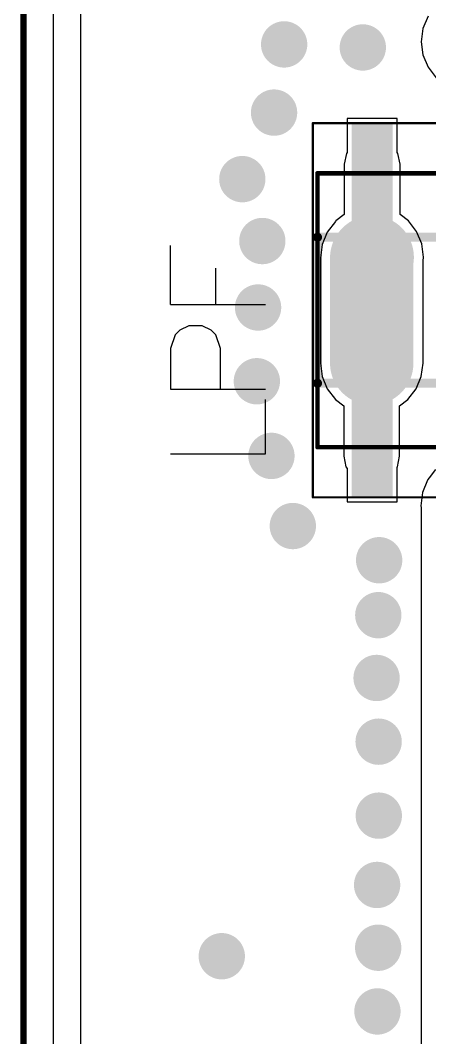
# Model space of a CAD drawing. Header units: millimetres. Extents: x 0 to 7.36, y -3.03 to 0.
# Drawn here: x -0.003 to 0.351, y -1.548 to -0.67 of the extents above; entities that cross this region are included whole.
import ezdxf

# ---------------------------------------------------------------- set-up
doc = ezdxf.new("R2010")
doc.units = ezdxf.units.MM
doc.header["$MEASUREMENT"] = 0
for name, color, linetype in [('BottomLayer', 5, 'Continuous'), ('KeepOutLayer', 6, 'Continuous'), ('Mechanical13', 56, 'Continuous'), ('Mechanical15', 56, 'Continuous'), ('MultiLayer', 9, 'Continuous'), ('TopLayer', 1, 'Continuous'), ('TopOverlay', 2, 'Continuous'), ('TopPaste', 8, 'Continuous'), ('TopSolder', 216, 'Continuous'), ('ViaHoleLayer', 16, 'Continuous')]:
    doc.layers.add(name, color=color, linetype=linetype)

# ---------------------------------------------------------------- blocks, each defined once
blk = doc.blocks.new('TECO_SMT_8_V_17')
at = {"layer": 'Mechanical13', "const_width": 0.003937}
for points in [[(0.1181103, 0.1968504), (-0.1181102, 0.1968504)], [(-0.1181102, -0.1968504), (-0.1181102, 0.1968504)], [(0.1181103, -0.1968504), (0.1181103, 0.1968504)], [(0.1181103, -0.1968504), (-0.1181102, -0.1968504)]]:
    blk.add_lwpolyline(points, dxfattribs=at)
at = {"layer": 'Mechanical13', "const_width": 0.0019685}
for points in [[(-0.1190944, 0.1968504, 1), (-0.117126, 0.1968504, 1)], [(-0.1190944, 0.1968504, 1), (-0.117126, 0.1968504, 1)], [(0.1171261, 0.1968504, 1), (0.1190945, 0.1968504, 1)], [(0.1171261, 0.1968504, 1), (0.1190945, 0.1968504, 1)], [(-0.1190944, -0.1968504, 1), (-0.117126, -0.1968504, 1)], [(-0.1190944, -0.1968504, 1), (-0.117126, -0.1968504, 1)], [(0.1171261, -0.1968504, 1), (0.1190945, -0.1968504, 1)], [(0.1171261, -0.1968504, 1), (0.1190945, -0.1968504, 1)]]:
    blk.add_lwpolyline(points, format="xyb", close=True, dxfattribs=at)
at = {"layer": 'Mechanical15'}
for points, const_width in [([(0.1614174, 0.2007874), (-0.1614173, 0.2007874)], 0.0019685), ([(-0.1614173, -0.2007874), (-0.1614173, 0.2007874)], 0.0019685), ([(0.1614174, -0.2007874), (0.1614174, 0.2007874)], 0.0019685), ([(0, -0.019685), (0, 0.019685)], 0.003937), ([(0.019685, 0), (-0.019685, 0)], 0.003937), ([(0.1614174, -0.2007874), (-0.1614173, -0.2007874)], 0.0019685)]:
    blk.add_lwpolyline(points, dxfattribs=dict(at, const_width=const_width))
for points, const_width in [([(-0.1619094, 0.2007874, 1), (-0.1609252, 0.2007874, 1)], 0.0009842), ([(-0.1619094, 0.2007874, 1), (-0.1609252, 0.2007874, 1)], 0.0009842), ([(0.1609253, 0.2007874, 1), (0.1619095, 0.2007874, 1)], 0.0009842), ([(0.1609253, 0.2007874, 1), (0.1619095, 0.2007874, 1)], 0.0009842), ([(-0.0009842, 0.019685, 1), (0.0009842, 0.019685, 1)], 0.0019685), ([(-0.0206692, 0, 1), (-0.0187008, 0, 1)], 0.0019685), ([(0.0187008, 0, 1), (0.0206692, 0, 1)], 0.0019685), ([(-0.0009842, -0.019685, 1), (0.0009842, -0.019685, 1)], 0.0019685), ([(-0.1619094, -0.2007874, 1), (-0.1609252, -0.2007874, 1)], 0.0009842), ([(-0.1619094, -0.2007874, 1), (-0.1609252, -0.2007874, 1)], 0.0009842), ([(0.1609253, -0.2007874, 1), (0.1619095, -0.2007874, 1)], 0.0009842), ([(0.1609253, -0.2007874, 1), (0.1619095, -0.2007874, 1)], 0.0009842)]:
    blk.add_lwpolyline(points, format="xyb", close=True, dxfattribs=dict(at, const_width=const_width))
at = {"layer": 'TopLayer'}
for points in [[(-0.0787401, 0.1633858), (-0.1574803, 0.1633858), (-0.0787401, 0.1358268), (-0.1574803, 0.1358268)], [(0.1574804, 0.1633858), (0.0787402, 0.1633858), (0.1574804, 0.1358268), (0.0787402, 0.1358268)], [(-0.0787401, 0.0374015), (-0.1574803, 0.0374015), (-0.0787401, 0.0098425), (-0.1574803, 0.0098425)], [(0.1574804, 0.0374015), (0.0787402, 0.0374015), (0.1574804, 0.0098425), (0.0787402, 0.0098425)], [(-0.0787401, -0.0492126), (-0.1574803, -0.0492126), (-0.0787401, -0.0767716), (-0.1574803, -0.0767716)], [(0.1574804, -0.0492126), (0.0787402, -0.0492126), (0.1574804, -0.0767716), (0.0787402, -0.0767716)], [(-0.0787401, -0.1358268), (-0.1574803, -0.1358268), (-0.0787401, -0.1633858), (-0.1574803, -0.1633858)], [(0.1574804, -0.1358268), (0.0787402, -0.1358268), (0.1574804, -0.1633858), (0.0787402, -0.1633858)]]:
    blk.add_solid(points, dxfattribs=at)
at = {"layer": 'TopOverlay', "const_width": 0.007874}
for points in [[(0.0629922, 0.1968504), (-0.0629921, 0.1968504)], [(-0.0629921, -0.1968504), (-0.0629921, 0.1968504)], [(0.0629922, -0.1968504), (0.0629922, 0.1968504)], [(0.0629922, -0.1968504), (-0.0629921, -0.1968504)]]:
    blk.add_lwpolyline(points, dxfattribs=at)
at = {"layer": 'TopOverlay'}
for points, const_width in [([(-0.0649606, 0.1968504, 1), (-0.0610236, 0.1968504, 1)], 0.003937), ([(-0.0649606, 0.1968504, 1), (-0.0610236, 0.1968504, 1)], 0.003937), ([(0.0610237, 0.1968504, 1), (0.0649607, 0.1968504, 1)], 0.003937), ([(0.0610237, 0.1968504, 1), (0.0649607, 0.1968504, 1)], 0.003937), ([(-0.1831889, 0.1496063, 1), (-0.1930315, 0.1496063, 1)], 0.0098425), ([(-0.1954921, 0.1496063, 1), (-0.1905709, 0.1496063, 1)], 0.0049212), ([(-0.1856495, 0.1496063, 1), (-0.1807283, 0.1496063, 1)], 0.0049212), ([(-0.0649606, -0.1968504, 1), (-0.0610236, -0.1968504, 1)], 0.003937), ([(-0.0649606, -0.1968504, 1), (-0.0610236, -0.1968504, 1)], 0.003937), ([(0.0610237, -0.1968504, 1), (0.0649607, -0.1968504, 1)], 0.003937), ([(0.0610237, -0.1968504, 1), (0.0649607, -0.1968504, 1)], 0.003937)]:
    blk.add_lwpolyline(points, format="xyb", close=True, dxfattribs=dict(at, const_width=const_width))
at = {"layer": 'TopPaste'}
for points in [[(-0.0787401, 0.1633858), (-0.1574803, 0.1633858), (-0.0787401, 0.1358268), (-0.1574803, 0.1358268)], [(0.1574804, 0.1633858), (0.0787402, 0.1633858), (0.1574804, 0.1358268), (0.0787402, 0.1358268)], [(-0.0787401, 0.0374015), (-0.1574803, 0.0374015), (-0.0787401, 0.0098425), (-0.1574803, 0.0098425)], [(0.1574804, 0.0374015), (0.0787402, 0.0374015), (0.1574804, 0.0098425), (0.0787402, 0.0098425)], [(-0.0787401, -0.0492126), (-0.1574803, -0.0492126), (-0.0787401, -0.0767716), (-0.1574803, -0.0767716)], [(0.1574804, -0.0492126), (0.0787402, -0.0492126), (0.1574804, -0.0767716), (0.0787402, -0.0767716)], [(-0.0787401, -0.1358268), (-0.1574803, -0.1358268), (-0.0787401, -0.1633858), (-0.1574803, -0.1633858)], [(0.1574804, -0.1358268), (0.0787402, -0.1358268), (0.1574804, -0.1633858), (0.0787402, -0.1633858)]]:
    blk.add_solid(points, dxfattribs=at)
at = {"layer": 'TopSolder'}
for points in [[(-0.0747401, 0.1673858), (-0.1614803, 0.1673858), (-0.0747401, 0.1318268), (-0.1614803, 0.1318268)], [(0.1614804, 0.1673858), (0.0747402, 0.1673858), (0.1614804, 0.1318268), (0.0747402, 0.1318268)], [(-0.0747401, 0.0414015), (-0.1614803, 0.0414015), (-0.0747401, 0.0058425), (-0.1614803, 0.0058425)], [(0.1614804, 0.0414015), (0.0747402, 0.0414015), (0.1614804, 0.0058425), (0.0747402, 0.0058425)], [(-0.0747401, -0.0452126), (-0.1614803, -0.0452126), (-0.0747401, -0.0807716), (-0.1614803, -0.0807716)], [(0.1614804, -0.0452126), (0.0747402, -0.0452126), (0.1614804, -0.0807716), (0.0747402, -0.0807716)], [(-0.0747401, -0.1318268), (-0.1614803, -0.1318268), (-0.0747401, -0.1673858), (-0.1614803, -0.1673858)], [(0.1614804, -0.1318268), (0.0747402, -0.1318268), (0.1614804, -0.1673858), (0.0747402, -0.1673858)]]:
    blk.add_solid(points, dxfattribs=at)

msp = doc.modelspace()

# ---------------------------------------------------------------- linework, layer by layer
at = {"layer": 'BottomLayer'}
msp.add_line((0.0495669, -2.9876379), (0.0495669, -0.0108382), dxfattribs=at)
at = {"layer": 'BottomLayer', "const_width": 0.02}
for points in [[(0.2150433, -0.690941, 1), (0.2350433, -0.690941, 1)], [(0.2829646, -0.6935709, 1), (0.3029646, -0.6935709, 1)], [(0.2063307, -0.7497717, 1), (0.2263307, -0.7497717, 1)], [(0.1789173, -0.8071811, 1), (0.1989173, -0.8071811, 1)], [(0.1961969, -0.8605866, 1), (0.2161969, -0.8605866, 1)], [(0.1925236, -0.9179055, 1), (0.2125236, -0.9179055, 1)], [(0.1914843, -0.9815355, 1), (0.2114843, -0.9815355, 1)], [(0.2040512, -1.045937, 1), (0.2240512, -1.045937, 1)], [(0.2225315, -1.1064331, 1), (0.2425315, -1.1064331, 1)], [(0.297063, -1.135937, 1), (0.317063, -1.135937, 1)], [(0.2963229, -1.1833426, 1), (0.3163229, -1.1833426, 1)], [(0.2948583, -1.2374922, 1), (0.3148583, -1.2374922, 1)], [(0.2966181, -1.2924449, 1), (0.3166181, -1.2924449, 1)], [(0.2967638, -1.3562638, 1), (0.3167638, -1.3562638, 1)], [(0.2952953, -1.4160552, 1), (0.3152953, -1.4160552, 1)], [(0.2962481, -1.4702048, 1), (0.3162481, -1.4702048, 1)], [(0.1611851, -1.4775315, 1), (0.1811851, -1.4775315, 1)], [(0.2955866, -1.5251575, 1), (0.3155866, -1.5251575, 1)]]:
    msp.add_lwpolyline(points, format="xyb", close=True, dxfattribs=at)
at = {"layer": 'KeepOutLayer'}
for const_width in [0.0055118, 0.005]:
    msp.add_lwpolyline([(0, -3.0314961), (0, 0)], dxfattribs=dict(at, const_width=const_width))
at = {"layer": 'MultiLayer', "const_width": 0.02}
for points in [[(0.2150433, -0.690941, 1), (0.2350433, -0.690941, 1)], [(0.2829646, -0.6935709, 1), (0.3029646, -0.6935709, 1)], [(0.2063307, -0.7497717, 1), (0.2263307, -0.7497717, 1)], [(0.1789173, -0.8071811, 1), (0.1989173, -0.8071811, 1)], [(0.1961969, -0.8605866, 1), (0.2161969, -0.8605866, 1)], [(0.1925236, -0.9179055, 1), (0.2125236, -0.9179055, 1)], [(0.1914843, -0.9815355, 1), (0.2114843, -0.9815355, 1)], [(0.2040512, -1.045937, 1), (0.2240512, -1.045937, 1)], [(0.2225315, -1.1064331, 1), (0.2425315, -1.1064331, 1)], [(0.297063, -1.135937, 1), (0.317063, -1.135937, 1)], [(0.2963229, -1.1833426, 1), (0.3163229, -1.1833426, 1)], [(0.2948583, -1.2374922, 1), (0.3148583, -1.2374922, 1)], [(0.2966181, -1.2924449, 1), (0.3166181, -1.2924449, 1)], [(0.2967638, -1.3562638, 1), (0.3167638, -1.3562638, 1)], [(0.2952953, -1.4160552, 1), (0.3152953, -1.4160552, 1)], [(0.2962481, -1.4702048, 1), (0.3162481, -1.4702048, 1)], [(0.1611851, -1.4775315, 1), (0.1811851, -1.4775315, 1)], [(0.2955866, -1.5251575, 1), (0.3155866, -1.5251575, 1)]]:
    msp.add_lwpolyline(points, format="xyb", close=True, dxfattribs=at)
at = {"layer": 'TopLayer'}
for p, q in [((0.0259843, -3.0055118), (0.0259843, -0.0259843)), ((0.3493248, -0.6664445), (0.3449016, -0.6771231)), ((0.3449016, -0.6771231), (0.343393, -0.6885827)), ((0.343393, -0.6885827), (0.3449016, -0.7000423)), ((0.3449016, -0.7000423), (0.3493248, -0.7107209)), ((0.3493248, -0.7107209), (0.3563612, -0.7198908)), ((0.3227086, -0.7548938), (0.2794016, -0.7548938)), ((0.2794016, -0.7548938), (0.2794016, -0.784152)), ((0.3227086, -0.784152), (0.3227086, -0.7548938)), ((0.2788036, -0.7850469), (0.2769703, -0.7942638)), ((0.2794016, -0.784152), (0.2788036, -0.7850469)), ((0.3233066, -0.7850469), (0.3227086, -0.784152)), ((0.3251399, -0.7942638), (0.3233066, -0.7850469)), ((0.2769703, -0.7942638), (0.2769703, -0.837728)), ((0.3251399, -0.837728), (0.3251399, -0.7942638)), ((0.2769703, -0.837728), (0.269747, -0.8432706)), ((0.3323633, -0.8432706), (0.3251399, -0.837728)), ((0.2693533, -0.8436644), (0.2623169, -0.8528343)), ((0.269747, -0.8432706), (0.2693533, -0.8436644)), ((0.3393996, -0.8524406), (0.3323633, -0.8432706)), ((0.2623169, -0.8528343), (0.2578937, -0.8635129)), ((0.3438228, -0.8631192), (0.3393996, -0.8524406)), ((0.2578937, -0.8635129), (0.256385, -0.8749725)), ((0.3453315, -0.8745788), (0.3438228, -0.8631192)), ((0.256385, -0.8749725), (0.256385, -0.9659174)), ((0.3449378, -0.8775692), (0.3453315, -0.8745788)), ((0.3449378, -0.9659174), (0.3449378, -0.8775692)), ((0.256385, -0.9659174), (0.2578937, -0.977377)), ((0.3434291, -0.977377), (0.3449378, -0.9659174)), ((0.2578937, -0.977377), (0.2623169, -0.9880556)), ((0.3390059, -0.9880556), (0.3434291, -0.977377)), ((0.2623169, -0.9880556), (0.2693533, -0.9972255)), ((0.3319695, -0.9972255), (0.3390059, -0.9880556)), ((0.2693533, -0.9972255), (0.2765766, -1.0027682)), ((0.3247462, -1.0027682), (0.3319695, -0.9972255)), ((0.2765766, -1.0027682), (0.2765766, -1.0462323)), ((0.3247462, -1.0462323), (0.3247462, -1.0027682)), ((0.2765766, -1.0462323), (0.2784099, -1.0554492)), ((0.3229129, -1.0554492), (0.3247462, -1.0462323)), ((0.2784099, -1.0554492), (0.2794016, -1.0569333)), ((0.2794016, -1.0569333), (0.2794016, -1.0856025)), ((0.3227086, -1.0557549), (0.3229129, -1.0554492)), ((0.3227086, -1.0856025), (0.3227086, -1.0557549)), ((0.355666, -1.0575514), (0.3501251, -1.064919)), ((0.3487187, -1.0667891), (0.344399, -1.0775099)), ((0.3491117, -1.0662666), (0.3487187, -1.0667891)), ((0.3491358, -1.0662083), (0.3491117, -1.0662666)), ((0.3501251, -1.064919), (0.3491358, -1.0662083)), ((0.344399, -1.0775099), (0.3430013, -1.0889836)), ((0.2794016, -1.0856025), (0.3227086, -1.0856025)), ((0.3430013, -1.0889836), (0.3432039, -1.0904153)), ((0.3432039, -1.0904153), (0.3432039, -2.0467441))]:
    msp.add_line(p, q, dxfattribs=at)
for points, const_width in [([(0.2150433, -0.690941, 1), (0.2350433, -0.690941, 1)], 0.02), ([(0.2829646, -0.6935709, 1), (0.3029646, -0.6935709, 1)], 0.02), ([(0.2063307, -0.7497717, 1), (0.2263307, -0.7497717, 1)], 0.02), ([(0.2931811, -0.7942638, 1), (0.3089291, -0.7942638, 1)], 0.015748), ([(0.1789173, -0.8071811, 1), (0.1989173, -0.8071811, 1)], 0.02), ([(0.1961969, -0.8605866, 1), (0.2161969, -0.8605866, 1)], 0.02), ([(0.2826496, -0.8749725, 1), (0.3186732, -0.8749725, 1)], 0.0360236), ([(0.2826496, -0.8749725, 1), (0.3186732, -0.8749725, 1)], 0.0360236), ([(0.2830433, -0.8745788, 1), (0.3190669, -0.8745788, 1)], 0.0360236), ([(0.2931811, -0.8745788, 1), (0.3089291, -0.8745788, 1)], 0.015748), ([(0.1925236, -0.9179055, 1), (0.2125236, -0.9179055, 1)], 0.02), ([(0.2826496, -0.9659174, 1), (0.3186732, -0.9659174, 1)], 0.0360236), ([(0.2927874, -0.9659174, 1), (0.3085354, -0.9659174, 1)], 0.015748), ([(0.1914843, -0.9815355, 1), (0.2114843, -0.9815355, 1)], 0.02), ([(0.2040512, -1.045937, 1), (0.2240512, -1.045937, 1)], 0.02), ([(0.2927874, -1.0462323, 1), (0.3085354, -1.0462323, 1)], 0.015748), ([(0.2225315, -1.1064331, 1), (0.2425315, -1.1064331, 1)], 0.02), ([(0.297063, -1.135937, 1), (0.317063, -1.135937, 1)], 0.02), ([(0.2963229, -1.1833426, 1), (0.3163229, -1.1833426, 1)], 0.02), ([(0.2948583, -1.2374922, 1), (0.3148583, -1.2374922, 1)], 0.02), ([(0.2966181, -1.2924449, 1), (0.3166181, -1.2924449, 1)], 0.02), ([(0.2967638, -1.3562638, 1), (0.3167638, -1.3562638, 1)], 0.02), ([(0.2952953, -1.4160552, 1), (0.3152953, -1.4160552, 1)], 0.02), ([(0.2962481, -1.4702048, 1), (0.3162481, -1.4702048, 1)], 0.02), ([(0.1611851, -1.4775315, 1), (0.1811851, -1.4775315, 1)], 0.02), ([(0.2955866, -1.5251575, 1), (0.3155866, -1.5251575, 1)], 0.02)]:
    msp.add_lwpolyline(points, format="xyb", close=True, dxfattribs=dict(at, const_width=const_width))
for points, const_width in [([(0.3010551, -0.8745788), (0.3010551, -0.7942638)], 0.0314961), ([(0.3006614, -0.8749725), (0.3010551, -0.8745788)], 0.0720472), ([(0.3006614, -0.9659174), (0.3006614, -0.8749725)], 0.0720472), ([(0.3006614, -1.0462323), (0.3006614, -0.9659174)], 0.0314961)]:
    msp.add_lwpolyline(points, dxfattribs=dict(at, const_width=const_width))
at = {"layer": 'TopOverlay'}
for p, q in [((0.1270142, -0.9152712), (0.1270142, -0.8645077)), ((0.166063, -0.9152712), (0.166063, -0.8840321)), ((0.1270142, -0.9152712), (0.2090168, -0.9152712)), ((0.1348239, -0.9375291), (0.1309191, -0.941434)), ((0.1426337, -0.9336242), (0.1348239, -0.9375291)), ((0.1543484, -0.9336242), (0.1426337, -0.9336242)), ((0.1621582, -0.9375291), (0.1543484, -0.9336242)), ((0.166063, -0.941434), (0.1621582, -0.9375291)), ((0.1309191, -0.941434), (0.1270142, -0.9531486)), ((0.1699679, -0.9531486), (0.166063, -0.941434)), ((0.1270142, -0.9531486), (0.1270142, -0.9882926)), ((0.1699679, -0.9882926), (0.1699679, -0.9531486)), ((0.1270142, -0.9882926), (0.2090168, -0.9882926)), ((0.2090168, -1.0441325), (0.2090168, -0.9972739)), ((0.1270142, -1.0441325), (0.2090168, -1.0441325))]:
    msp.add_line(p, q, dxfattribs=at)
at = {"layer": 'ViaHoleLayer', "const_width": 0.009561}
for points in [[(0.2202628, -0.690941, 1), (0.2298238, -0.690941, 1)], [(0.2881841, -0.6935709, 1), (0.2977451, -0.6935709, 1)], [(0.2115502, -0.7497717, 1), (0.2211112, -0.7497717, 1)], [(0.1841368, -0.8071811, 1), (0.1936978, -0.8071811, 1)], [(0.2014164, -0.8605866, 1), (0.2109774, -0.8605866, 1)], [(0.1977431, -0.9179055, 1), (0.2073041, -0.9179055, 1)], [(0.1967038, -0.9815355, 1), (0.2062648, -0.9815355, 1)], [(0.2092707, -1.045937, 1), (0.2188317, -1.045937, 1)], [(0.227751, -1.1064331, 1), (0.237312, -1.1064331, 1)], [(0.3022825, -1.135937, 1), (0.3118435, -1.135937, 1)], [(0.3015424, -1.1833426, 1), (0.3111034, -1.1833426, 1)], [(0.3000778, -1.2374922, 1), (0.3096388, -1.2374922, 1)], [(0.3018376, -1.2924449, 1), (0.3113986, -1.2924449, 1)], [(0.3019833, -1.3562638, 1), (0.3115443, -1.3562638, 1)], [(0.3005148, -1.4160552, 1), (0.3100758, -1.4160552, 1)], [(0.3014676, -1.4702048, 1), (0.3110286, -1.4702048, 1)], [(0.1664046, -1.4775315, 1), (0.1759656, -1.4775315, 1)], [(0.3008061, -1.5251575, 1), (0.3103671, -1.5251575, 1)]]:
    msp.add_lwpolyline(points, format="xyb", close=True, dxfattribs=at)

# ---------------------------------------------------------------- block references
at = {"rotation": 270}
msp.add_blockref('TECO_SMT_8_V_17', (0.4506614, -0.9202481), dxfattribs=at)

doc.saveas('drawing.dxf')
